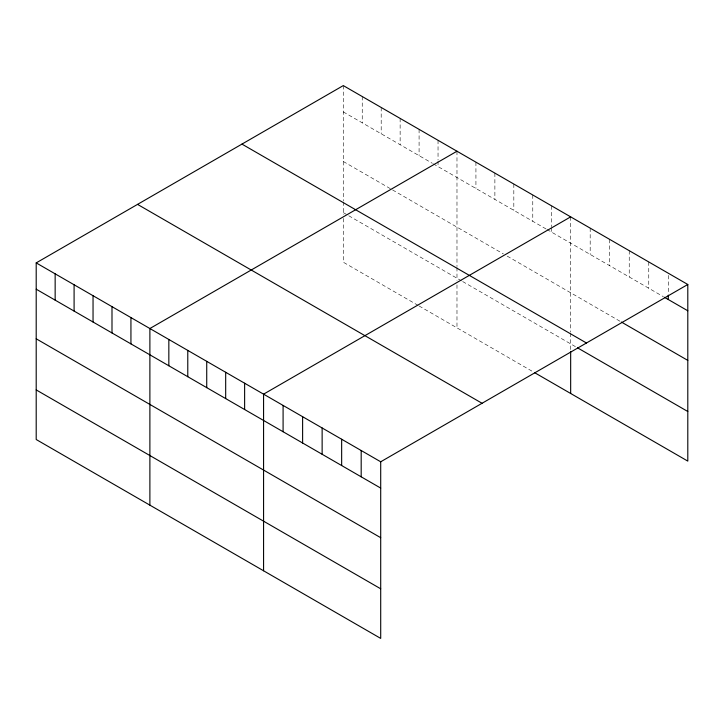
<?xml version="1.0" encoding="UTF-8"?>
<svg xmlns="http://www.w3.org/2000/svg" width="724" height="724" viewBox="0 0 724 724"><rect width="100%" height="100%" fill="white"/><g stroke="black" fill="none" stroke-linecap="round" stroke-linejoin="round"><path stroke-width="0.54" stroke-dasharray="3.62 2.71" d="M343.294 85.595L343.294 200.892M343.294 111.894L432.355 163.307M433.296 163.85L546.041 228.938M546.982 229.49L663.401 296.695M343.294 161.497L391.612 189.389M392.562 189.941L503.406 253.934M507.198 256.124L620.45 321.51M343.294 212.603L461.722 280.975M462.663 281.527L576.521 347.258M418.137 305.419L343.294 262.215L343.294 215.915M419.087 305.971L532.774 371.602M668.279 275.41L668.279 294.034M648.758 261.943L648.758 288.243M629.237 250.676L629.237 276.975M609.717 239.4L609.717 265.699M590.187 228.132L590.187 254.432M570.666 216.865L570.666 332.162M570.666 333.23L570.666 350.488M551.724 205.924L551.724 226.748M551.724 227.843L551.724 232.223M532.774 194.982L532.774 221.282M513.823 184.041L513.823 210.34M494.881 173.108L494.881 199.408M475.93 162.167L475.93 188.466M456.98 151.226L456.98 266.532M456.98 267.59L456.98 280.45M456.98 284.858L456.98 327.845M438.038 140.284L438.038 160.013M438.038 161.108L438.038 166.583M419.087 129.352L419.087 155.651M400.137 118.41L400.137 144.71M381.195 107.469L381.195 133.768M362.244 96.527L362.244 122.827M343.294 201.96L343.294 214.811"/><path stroke-width="1.09" d="M36.2 262.893L380.706 461.785L380.706 638.405L36.2 439.513L36.2 262.893L343.294 85.595L687.8 284.487L687.8 461.107L534.665 372.697M456.98 151.226L149.886 328.524L149.886 505.153M570.666 216.865L263.572 394.164L263.572 570.784M380.706 461.785L687.8 284.487M664.37 297.265L687.8 310.786M621.427 322.071L687.8 360.389M241.952 144.103L586.458 342.995M577.499 347.819L687.8 411.503M137.542 204.385L482.048 403.277M36.2 289.193L380.706 488.085M36.2 338.796L380.706 537.697M36.2 389.91L380.706 588.802M668.279 295.13L668.279 299.519M570.666 351.593L570.666 393.485M361.186 450.518L361.186 476.817M341.656 439.251L341.656 465.55M322.135 427.974L322.135 454.274M302.614 416.707L302.614 443.007M283.093 405.431L283.093 431.73M244.622 383.222L244.622 409.522M225.68 372.281L225.68 398.58M206.729 361.348L206.729 387.648M187.778 350.407L187.778 376.706M168.837 339.466L168.837 365.765M130.935 317.592L130.935 343.891M111.994 306.65L111.994 332.95M93.043 295.709L93.043 322.008M74.092 284.767L74.092 311.067M55.151 273.835L55.151 300.134"/></g></svg>
